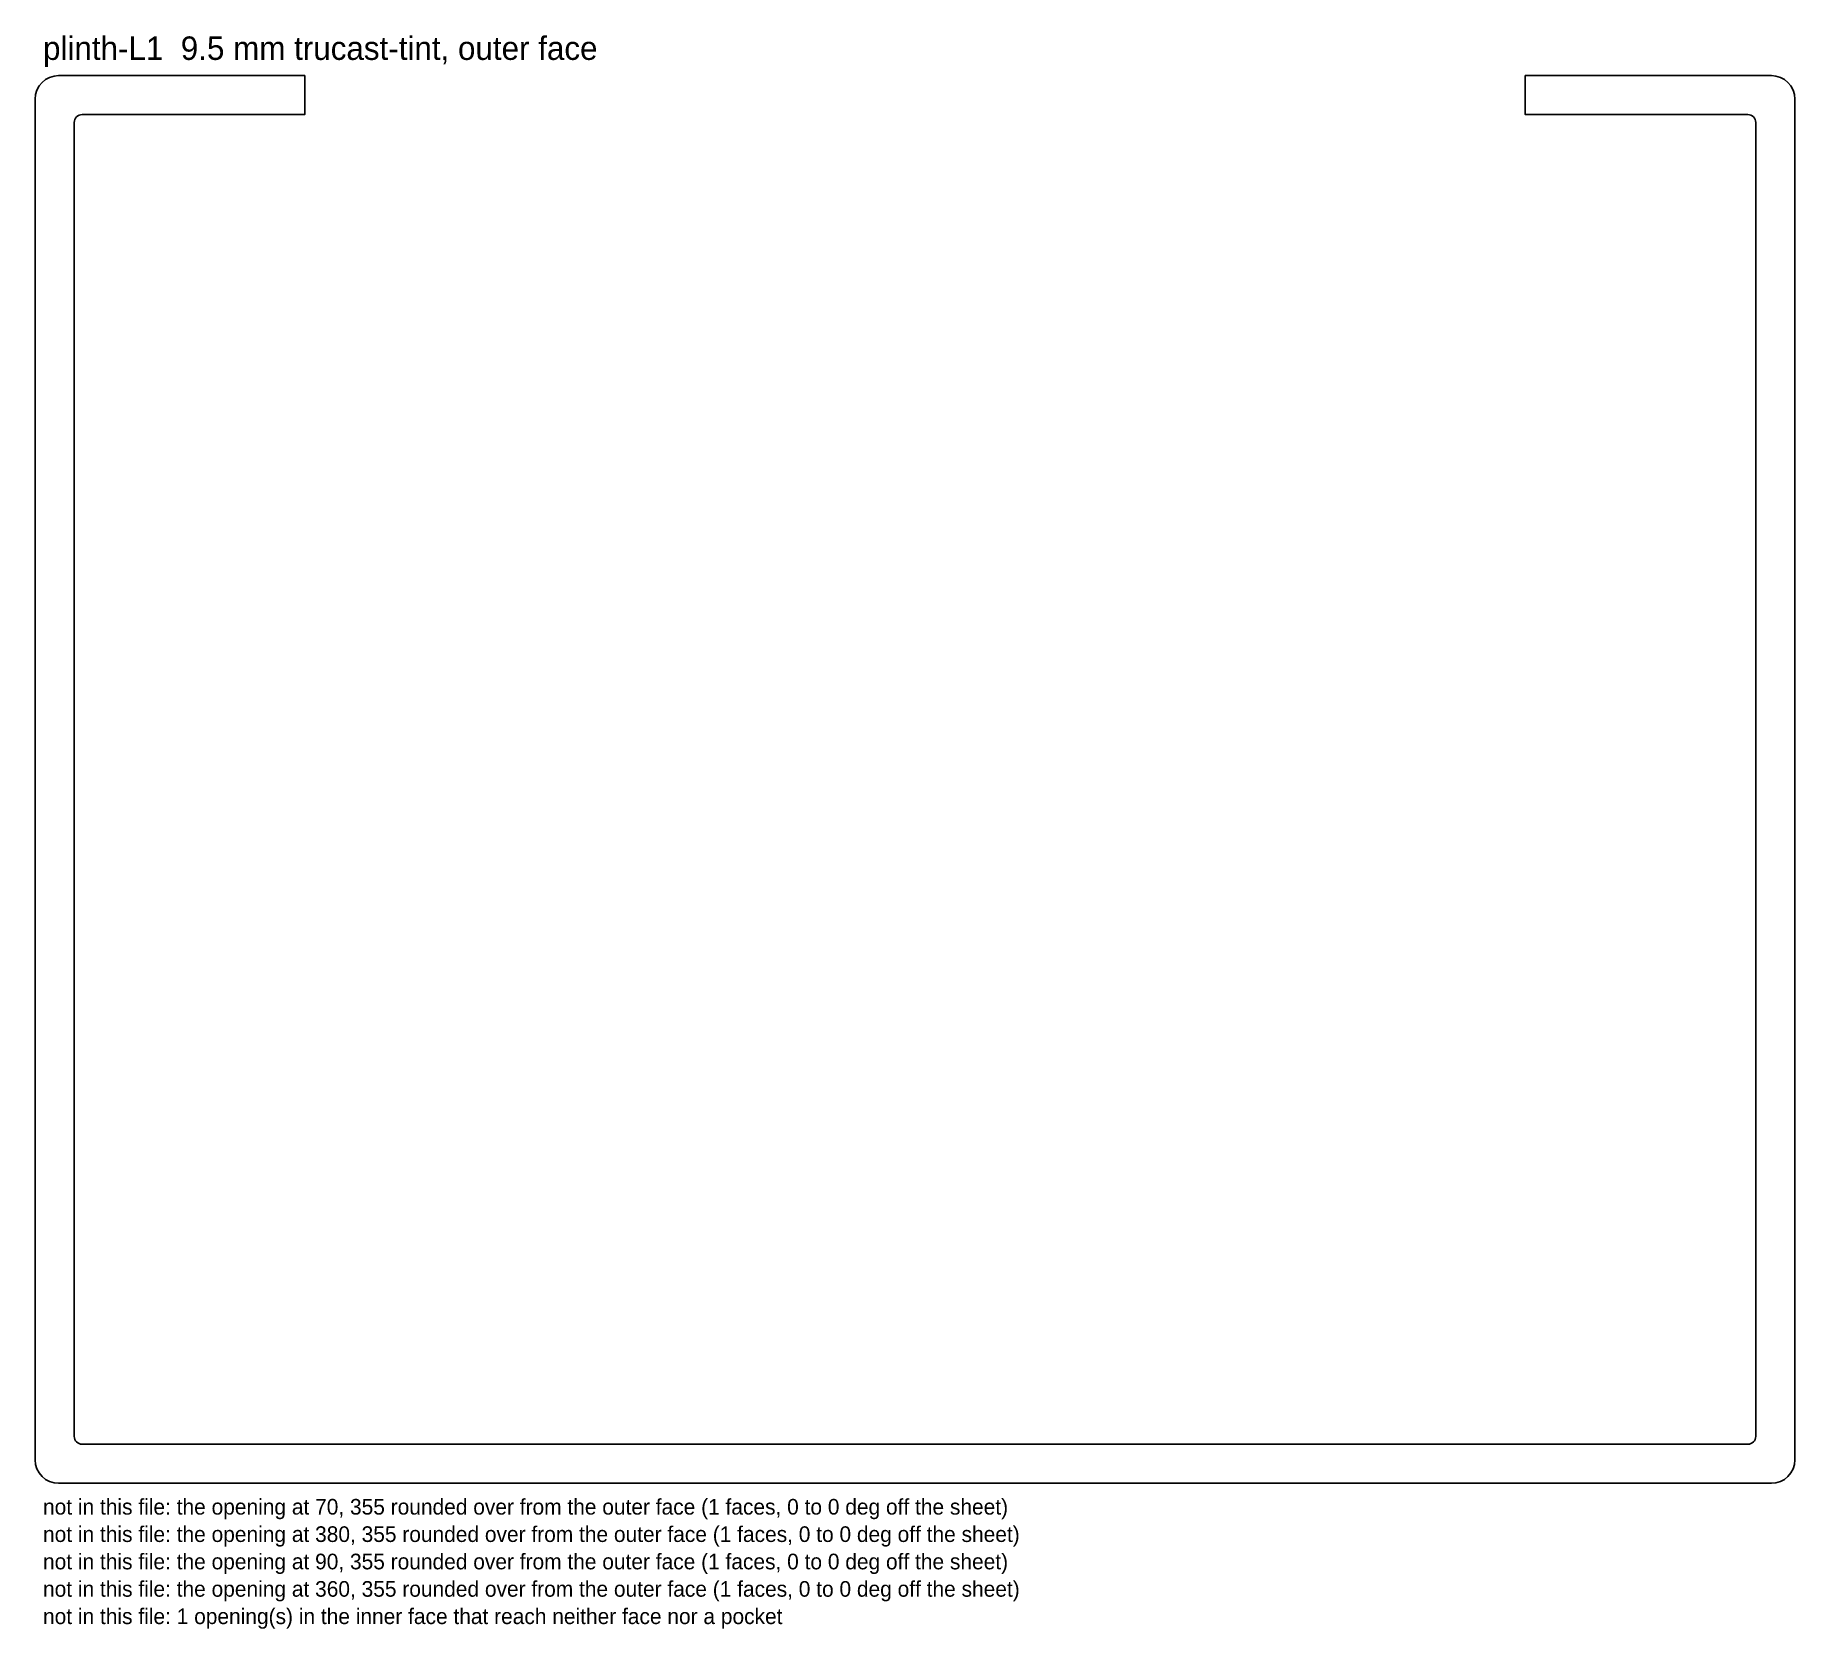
# Model space of a CAD drawing. Header units: millimetres. Extents: x 0 to 450, y -37 to 370.
import ezdxf

# ---------------------------------------------------------------- set-up
doc = ezdxf.new("R2010")
doc.units = ezdxf.units.MM
doc.layers.add('CUT_OUTSIDE', color=1, linetype='Continuous')
doc.layers.add('NOTES', color=7, linetype='Continuous')

msp = doc.modelspace()

# ---------------------------------------------------------------- linework, layer by layer
at = {"layer": 'CUT_OUTSIDE'}
msp.add_lwpolyline([(448.24, 1.76), (448.99, 2.67), (449.54, 3.7), (449.88, 4.83), (450, 6), (450, 354), (449.88, 355.17), (449.54, 356.3), (448.99, 357.33), (448.24, 358.24), (447.33, 358.99), (446.3, 359.54), (445.17, 359.88), (444, 360), (381.08, 360), (381.08, 350), (438, 350), (438.39, 349.96), (438.77, 349.85), (439.11, 349.66), (439.41, 349.41), (439.66, 349.11), (439.85, 348.77), (439.96, 348.39), (440, 348), (440, 12), (439.96, 11.61), (439.85, 11.23), (439.66, 10.89), (439.41, 10.59), (439.11, 10.34), (438.77, 10.15), (438.39, 10.04), (438, 10), (12, 10), (11.61, 10.04), (11.23, 10.15), (10.89, 10.34), (10.59, 10.59), (10.34, 10.89), (10.15, 11.23), (10.04, 11.61), (10, 12), (10, 348), (10.04, 348.39), (10.15, 348.77), (10.34, 349.11), (10.59, 349.41), (10.89, 349.66), (11.23, 349.85), (11.61, 349.96), (12, 350), (68.92, 350), (68.92, 360), (6, 360), (4.83, 359.88), (3.7, 359.54), (2.67, 358.99), (1.76, 358.24), (1.01, 357.33), (0.46, 356.3), (0.12, 355.17), (0, 354), (0, 6), (0.12, 4.83), (0.46, 3.7), (1.01, 2.67), (1.76, 1.76), (2.67, 1.01), (3.7, 0.46), (4.83, 0.12), (6, 0), (444, 0), (445.17, 0.12), (446.3, 0.46), (447.33, 1.01), (448.24, 1.76)], close=True, dxfattribs=at)

# ---------------------------------------------------------------- texts
at = {"layer": 'NOTES'}
for s, height, p in [('plinth-L1  9.5 mm trucast-tint, outer face', 6, (2, 364)), ('not in this file: the opening at 70, 355 rounded over from the outer face (1 faces, 0 to 0 deg off the sheet)', 4, (2, -8)), ('not in this file: the opening at 380, 355 rounded over from the outer face (1 faces, 0 to 0 deg off the sheet)', 4, (2, -15)), ('not in this file: the opening at 90, 355 rounded over from the outer face (1 faces, 0 to 0 deg off the sheet)', 4, (2, -22)), ('not in this file: the opening at 360, 355 rounded over from the outer face (1 faces, 0 to 0 deg off the sheet)', 4, (2, -29)), ('not in this file: 1 opening(s) in the inner face that reach neither face nor a pocket', 4, (2, -36))]:
    msp.add_text(s, height=height, dxfattribs=at).set_placement(p)

doc.saveas('drawing.dxf')
